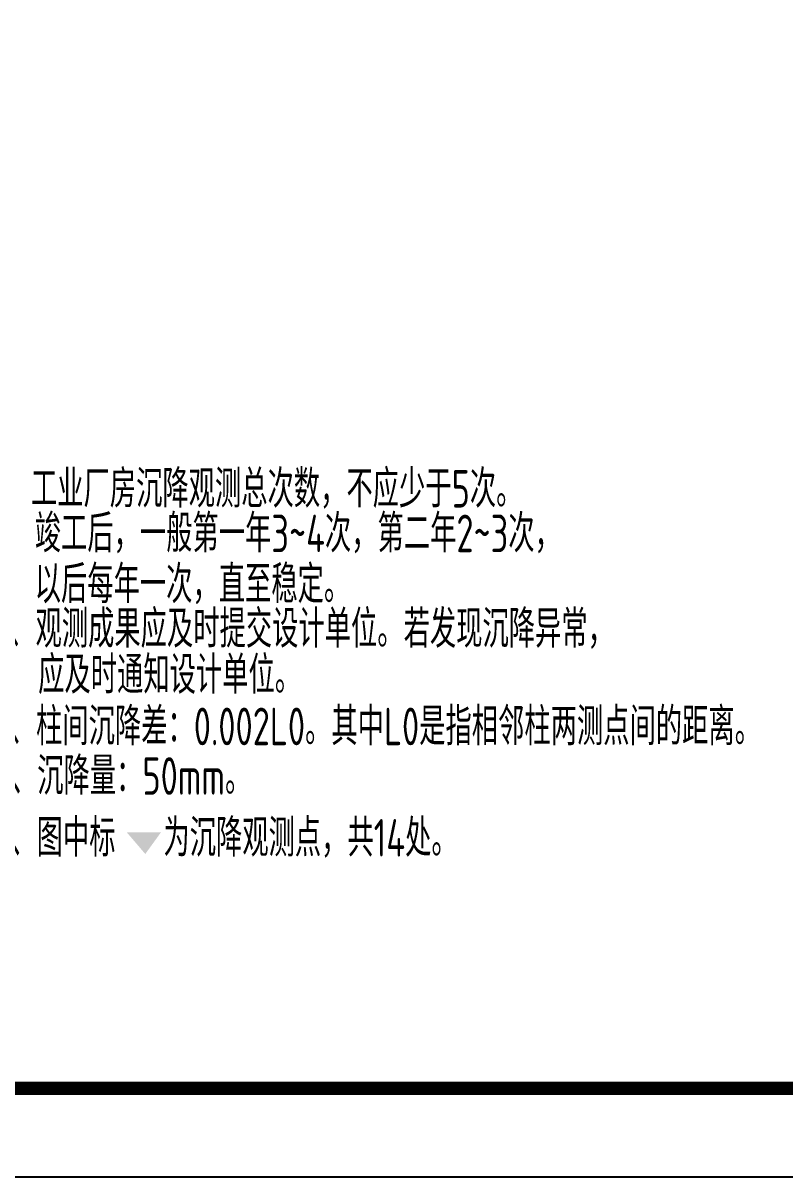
# Model space of a CAD drawing. Extents: x -33967 to 1773478, y -1022458 to -784650.
# Drawn here: x 331001 to 343171, y -1022458 to -1004031 of the extents above; entities that cross this region are included whole.
import ezdxf
from ezdxf.enums import TextEntityAlignment as Align

# ---------------------------------------------------------------- set-up
doc = ezdxf.new("R2010")
doc.units = 0
doc.header["$LTSCALE"] = 1000
doc.header["$MEASUREMENT"] = 0
for name, color, linetype in [('PUB_TEXT', 7, 'Continuous'), ('PUB_TITLE', 4, 'Continuous'), ('TEXT', 7, 'Continuous')]:
    doc.layers.add(name, color=color, linetype=linetype)
doc.styles.add('TSSD_Norm', font='tssdeng.shx', dxfattribs={"bigfont": 'hztxt.shx'})

msp = doc.modelspace()

# ---------------------------------------------------------------- linework, layer by layer
at = {"layer": 'PUB_TEXT', "color": 5}
msp.add_solid([(333202.6, -1016956.3), (332953, -1017300.9), (332658.2, -1016956.3)], dxfattribs=at)
at = {"layer": 'PUB_TITLE'}
msp.add_lwpolyline([(260253.9, -1022458.4), (379053.9, -1022458.4), (379053.9, -938458.4), (260253.9, -938458.4)], close=True, dxfattribs=at)
at = {"layer": 'PUB_TITLE', "const_width": 212.1}
msp.add_lwpolyline([(263074.3, -1021044.2), (263074.3, -939872.6), (377053.9, -939872.6), (377053.9, -1021044.2)], close=True, dxfattribs=at)

# ---------------------------------------------------------------- texts
at = {"layer": 'TEXT', "style": 'TSSD_Norm', "width": 0.7}
for s, p in [('1、工业厂房沉降观测总次数，不应少于5次。', (330505.6, -1011948.1)), ('竣工后，一般第一年3~4次，第二年2~3次，', (331186.4, -1012661.4)), ('以后每年一次，直至稳定。', (331186.4, -1013474)), ('2、观测成果应及时提交设计单位。若发现沉降异常，', (330505.6, -1014186.2)), ('应及时通知设计单位。', (331241.7, -1014921.3)), ('3、柱间沉降差：0.002L\x8e0\x8f。其中L\x8e0\x8f是指相邻柱两测点间的距离。', (330505.6, -1015743.9)), ('4、沉降量：50mm。', (330505.6, -1016535.9))]:
    msp.add_text(s, height=600, dxfattribs=at).set_placement(p, align=Align.BOTTOM_LEFT)
msp.add_text('5、图中标   为沉降观测点，共14处。', height=600, dxfattribs=at).set_placement((330505.6, -1017343.2))

doc.saveas('drawing.dxf')
